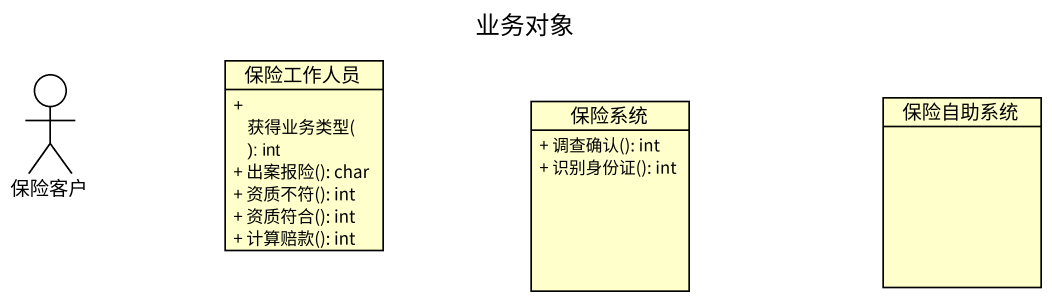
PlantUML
@startuml
title 业务对象
allowmixing
hide circle
hide empty members
skinparam classAttributeIconSize 0
class 保险工作人员 {
  + 获得业务类型(): int
  + 出案报险(): char
  + 资质不符(): int
  + 资质符合(): int
  + 计算赔款(): int
}
actor 保险客户
class 保险系统 {
  + 调查确认(): int
  + 识别身份证(): int
}
class 保险自助系统
@enduml
